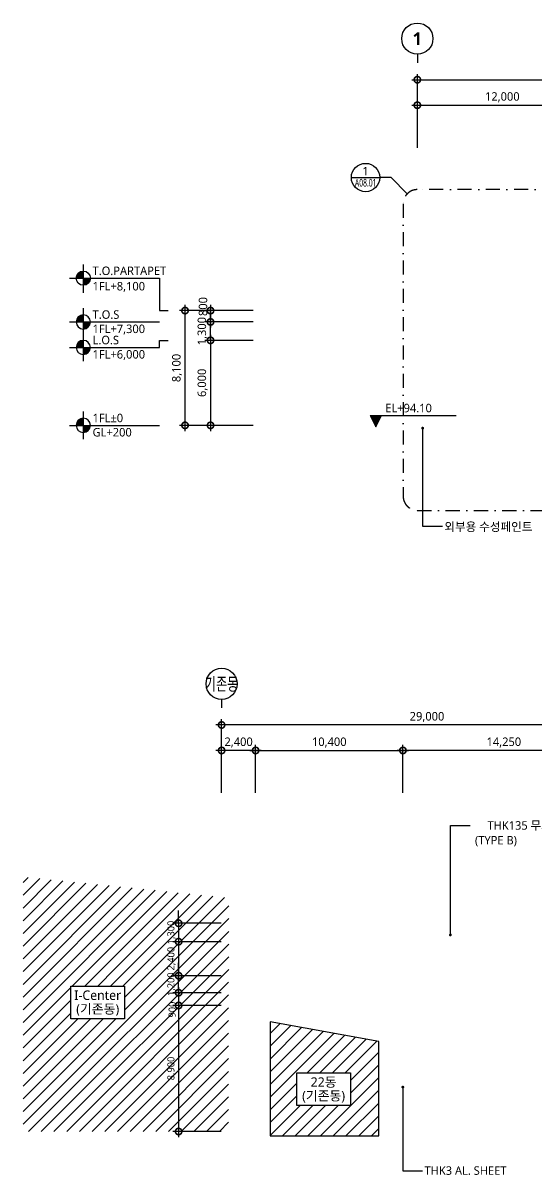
# Model space of a CAD drawing. Header units: millimetres. Extents: x 13413 to 329391, y 5875 to 100395.
# Drawn here: x 13413 to 49695, y 19077 to 100395 of the extents above; entities that cross this region are included whole.
import ezdxf
from ezdxf.enums import TextEntityAlignment as Align

# ---------------------------------------------------------------- set-up
doc = ezdxf.new("R2010")
doc.units = ezdxf.units.MM
doc.header["$LTSCALE"] = 200
doc.linetypes.add('DASHDOT-GAUN', pattern=[10, 5, -2.5, 0, -2.5])
doc.layers.get('DEFPOINTS').update_dxf_attribs({"color": 137})
for name, color, linetype in [('DIM', 7, 'Continuous'), ('DIM-INT', 7, 'Continuous'), ('HAT', 8, 'Continuous'), ('SYM', 6, 'Continuous'), ('SYM-BUB', 3, 'Continuous'), ('SYM-LEAD', 6, 'Continuous'), ('SYM-LEVEL', 7, 'Continuous'), ('TEXT', 3, 'Continuous'), ('XR-ELEV$0$TEXT', 3, 'Continuous')]:
    doc.layers.add(name, color=color, linetype=linetype)
doc.styles.add('$0$스타일1', font='malgun.ttf')
doc.styles.add('XR-ELEV$0$스타일1', font='malgun.ttf')
doc.styles.add('맑은고딕B', font='malgunbd.ttf')
doc.styles.add('스타일1', font='malgun.ttf')
doc.dimstyles.new('CJA', dxfattribs={"dimscale": 300, "dimtxt": 2.7, "dimasz": 1, "dimexe": 2, "dimexo": 3, "dimgap": 1, "dimtad": 1, "dimdec": 0, "dimzin": 1, "dimdsep": 46, "dimlunit": 6, "dimtxsty": '$0$스타일1', "dimblk": 'CJDOT', "dimcen": 0.09, "dimdle": 1, "dimclrd": 256, "dimclre": 256, "dimclrt": 3, "dimadec": 0, "dimazin": 0, "dimtfac": 1, "dimtdec": 0, "dimtix": 1, "dimtmove": 2, "dimatfit": 3, "dimldrblk": 'CJDOT', "dimfxl": 1, "dimtolj": 1, "dimtzin": 1, "dimarcsym": 0})
doc.dimstyles.new('DIM-QD 1', dxfattribs={"dimtxt": 3, "dimasz": 1.5, "dimexe": 1, "dimexo": 0, "dimgap": 1, "dimtad": 1, "dimdec": 3, "dimdsep": 46, "dimlunit": 6, "dimtxsty": '$0$스타일1', "dimblk1": 'ARCHTICK', "dimblk2": 'ARCHTICK', "dimsah": 1, "dimcen": 0, "dimclrd": 256, "dimclre": 256, "dimclrt": 3, "dimazin": 2, "dimtfac": 1, "dimtdec": 3, "dimtix": 1, "dimtmove": 2, "dimatfit": 3, "dimldrblk": 'ARCHTICK', "dimfxl": 1, "dimtolj": 1, "dimtzin": 0, "dimarcsym": 0})

# ---------------------------------------------------------------- blocks, each defined once
blk = doc.blocks.new('_DotSmall')
at = {"color": 0, "linetype": 'ByBlock', "const_width": 0.5}
blk.add_lwpolyline([(-0.0625, 0, 1), (0.0625, 0, 1)], format="xyb", close=True, dxfattribs=at)
blk = doc.blocks.new('*D12')
at = {"layer": 'DEFPOINTS', "color": 0, "transparency": 16777216}
for p in [(112250, 96395), (41250, 90995), (112250, 90995)]:
    blk.add_point(p, dxfattribs=at)
at = {"layer": 'DIM', "color": 7, "lineweight": -2, "transparency": 16777216}
for p, q in [((41250, 91595), (41250, 96795)), ((112250, 91595), (112250, 96795)), ((40850, 96395), (112650, 96395))]:
    blk.add_line(p, q, dxfattribs=at)
at = {"layer": 'DIM', "color": 7, "lineweight": -2, "transparency": 16777216, "xscale": 900, "yscale": 900, "zscale": 900, "rotation": 180}
blk.add_blockref('_DotSmall', (41250, 96395), dxfattribs=at)
at = {"layer": 'DIM', "color": 7, "lineweight": -2, "transparency": 16777216, "xscale": 900, "yscale": 900, "zscale": 900}
blk.add_blockref('_DotSmall', (112250, 96395), dxfattribs=at)
at = {"layer": 'DIM', "color": 3, "transparency": 16777216, "insert": (75750, 96957), "char_height": 600, "attachment_point": 5, "style": '스타일1'}
blk.add_mtext('\\A1;71,000', dxfattribs=at)
blk = doc.blocks.new('CJDOT')
blk.add_line((-2, 0), (2, 0))
at = {"const_width": 0.5}
blk.add_lwpolyline([(-0.25, 0, 1), (0.25, 0, 1)], format="xyb", close=True, dxfattribs=at)
blk = doc.blocks.new('*D13')
at = {"layer": 'DEFPOINTS', "color": 0, "transparency": 16777216}
for p in [(53250, 94595), (41250, 90995), (53250, 90995)]:
    blk.add_point(p, dxfattribs=at)
at = {"layer": 'DIM', "color": 7, "lineweight": -2, "transparency": 16777216}
for p, q in [((40850, 94595), (53650, 94595)), ((41250, 91595), (41250, 94995)), ((53250, 91595), (53250, 94995))]:
    blk.add_line(p, q, dxfattribs=at)
at = {"layer": 'DIM', "color": 7, "lineweight": -2, "transparency": 16777216, "xscale": 900, "yscale": 900, "zscale": 900, "rotation": 180}
blk.add_blockref('_DotSmall', (41250, 94595), dxfattribs=at)
at = {"layer": 'DIM', "color": 7, "lineweight": -2, "transparency": 16777216, "xscale": 900, "yscale": 900, "zscale": 900}
blk.add_blockref('_DotSmall', (53250, 94595), dxfattribs=at)
at = {"layer": 'DIM', "color": 3, "transparency": 16777216, "insert": (47250, 95157), "char_height": 600, "attachment_point": 5, "style": '스타일1'}
blk.add_mtext('\\A1;12,000', dxfattribs=at)
blk = doc.blocks.new('NEW_BUB')
at = {"layer": 'SYM-BUB', "color": 6}
blk.add_line((0, 3), (0, 0), dxfattribs=at)
blk.add_circle((0, 8.5), 5.5, dxfattribs=at)
at = {"layer": 'SYM-BUB', "color": 3, "style": '맑은고딕B'}
blk.add_attdef('X', text='', height=4.5, dxfattribs=at).set_placement((0, 8.5), align=Align.MIDDLE)
blk = doc.blocks.new('LEVEL2')
at = {"layer": 'SYM-LEVEL'}
blk.add_hatch(color=6, dxfattribs=at).paths.add_polyline_path([(2, 4), (-2, 4), (0, 0)])
at = {"layer": 'SYM-LEVEL', "color": 6}
for p, q in [((-2, 4), (6.35, 4)), ((-2, 4), (0, 0)), ((0, 0), (2, 4)), ((5.68, 4), (28.41, 4))]:
    blk.add_line(p, q, dxfattribs=at)
at = {"layer": 'SYM-LEVEL', "color": 3, "style": '스타일1'}
for tag, p in [('1층-바닥마감', (3.37, 5.11)), ('EL-+100', (3.37, 0.07))]:
    blk.add_attdef(tag, p, '', height=3, dxfattribs=at)
blk = doc.blocks.new('_ARCHTICK')
at = {"color": 0, "linetype": 'ByBlock', "const_width": 0.15}
blk.add_lwpolyline([(-0.5, -0.5), (0.5, 0.5)], dxfattribs=at)
blk = doc.blocks.new('*D55')
at = {"layer": 'DEFPOINTS', "color": 0, "transparency": 16777216}
for p in [(27997, 31944), (24397, 31044), (27997, 31044)]:
    blk.add_point(p, dxfattribs=at)
at = {"layer": 'DIM-INT', "color": 7, "lineweight": -2, "transparency": 16777216}
for p, q in [((27397, 31944), (23997, 31944)), ((24397, 32344), (24397, 30644)), ((27397, 31044), (23997, 31044))]:
    blk.add_line(p, q, dxfattribs=at)
at = {"layer": 'DIM-INT', "color": 7, "lineweight": -2, "transparency": 16777216, "xscale": 900, "yscale": 900, "zscale": 900}
for p, rotation in [((24397, 31944), 90), ((24397, 31044), 270)]:
    blk.add_blockref('_DotSmall', p, dxfattribs=dict(at, rotation=rotation))
at = {"layer": 'DIM-INT', "color": 3, "transparency": 16777216, "insert": (23939, 30752), "char_height": 500, "attachment_point": 5, "rotation": 90, "style": '스타일1'}
blk.add_mtext('\\A1;900', dxfattribs=at)
blk = doc.blocks.new('*D56')
at = {"layer": 'DEFPOINTS', "color": 0, "transparency": 16777216}
for p in [(27997, 36844), (24397, 35544), (27997, 35544)]:
    blk.add_point(p, dxfattribs=at)
at = {"layer": 'DIM-INT', "color": 7, "lineweight": -2, "transparency": 16777216}
for p, q in [((24397, 36844), (24397, 37744)), ((27397, 36844), (23997, 36844)), ((24397, 36844), (24397, 35544)), ((27397, 35544), (23997, 35544)), ((24397, 35544), (24397, 34644))]:
    blk.add_line(p, q, dxfattribs=at)
at = {"layer": 'DIM-INT', "color": 7, "lineweight": -2, "transparency": 16777216, "xscale": 900, "yscale": 900, "zscale": 900}
for p, rotation in [((24397, 36844), 270), ((24397, 35544), 90)]:
    blk.add_blockref('_DotSmall', p, dxfattribs=dict(at, rotation=rotation))
at = {"layer": 'DIM-INT', "color": 3, "transparency": 16777216, "insert": (23896, 36194), "char_height": 500, "attachment_point": 5, "rotation": 90, "style": '스타일1'}
blk.add_mtext('\\A1;1,300', dxfattribs=at)
blk = doc.blocks.new('*D57')
at = {"layer": 'DEFPOINTS', "color": 0, "transparency": 16777216}
for p in [(24397, 33144), (27997, 33144), (27997, 31944)]:
    blk.add_point(p, dxfattribs=at)
at = {"layer": 'DIM-INT', "color": 7, "lineweight": -2, "transparency": 16777216}
for p, q in [((24397, 33144), (24397, 34044)), ((27397, 33144), (23997, 33144)), ((24397, 31944), (24397, 33144)), ((27397, 31944), (23997, 31944)), ((24397, 31944), (24397, 31044))]:
    blk.add_line(p, q, dxfattribs=at)
at = {"layer": 'DIM-INT', "color": 7, "lineweight": -2, "transparency": 16777216, "xscale": 900, "yscale": 900, "zscale": 900}
for p, rotation in [((24397, 33144), 270), ((24397, 31944), 90)]:
    blk.add_blockref('_DotSmall', p, dxfattribs=dict(at, rotation=rotation))
at = {"layer": 'DIM-INT', "color": 3, "transparency": 16777216, "insert": (23896, 32544), "char_height": 500, "attachment_point": 5, "rotation": 90, "style": '스타일1'}
blk.add_mtext('\\A1;1,200', dxfattribs=at)
blk = doc.blocks.new('*D58')
at = {"layer": 'DEFPOINTS', "color": 0, "transparency": 16777216}
for p in [(27997, 35544), (24397, 33144), (27997, 33144)]:
    blk.add_point(p, dxfattribs=at)
at = {"layer": 'DIM-INT', "color": 7, "lineweight": -2, "transparency": 16777216}
for p, q in [((24397, 35944), (24397, 32744)), ((27397, 35544), (23997, 35544)), ((27397, 33144), (23997, 33144))]:
    blk.add_line(p, q, dxfattribs=at)
at = {"layer": 'DIM-INT', "color": 7, "lineweight": -2, "transparency": 16777216, "xscale": 900, "yscale": 900, "zscale": 900}
for p, rotation in [((24397, 35544), 90), ((24397, 33144), 270)]:
    blk.add_blockref('_DotSmall', p, dxfattribs=dict(at, rotation=rotation))
at = {"layer": 'DIM-INT', "color": 3, "transparency": 16777216, "insert": (23897, 34344), "char_height": 500, "attachment_point": 5, "rotation": 90, "style": '스타일1'}
blk.add_mtext('\\A1;2,400', dxfattribs=at)
blk = doc.blocks.new('*D59')
at = {"layer": 'DEFPOINTS', "color": 0, "transparency": 16777216}
for p in [(27997, 31044), (24397, 22144), (27997, 22144)]:
    blk.add_point(p, dxfattribs=at)
at = {"layer": 'DIM-INT', "color": 7, "lineweight": -2, "transparency": 16777216}
for p, q in [((27397, 31044), (23997, 31044)), ((24397, 31444), (24397, 21744)), ((27397, 22144), (23997, 22144))]:
    blk.add_line(p, q, dxfattribs=at)
at = {"layer": 'DIM-INT', "color": 7, "lineweight": -2, "transparency": 16777216, "xscale": 900, "yscale": 900, "zscale": 900}
for p, rotation in [((24397, 31044), 90), ((24397, 22144), 270)]:
    blk.add_blockref('_DotSmall', p, dxfattribs=dict(at, rotation=rotation))
at = {"layer": 'DIM-INT', "color": 3, "transparency": 16777216, "insert": (23897, 26594), "char_height": 500, "attachment_point": 5, "rotation": 90, "style": '스타일1'}
blk.add_mtext('\\A1;8,900', dxfattribs=at)
blk = doc.blocks.new('*D60')
at = {"layer": 'DEFPOINTS', "color": 0, "transparency": 16777216}
for p in [(27432, 50844), (27432, 45444), (56432, 45444)]:
    blk.add_point(p, dxfattribs=at)
at = {"layer": 'DIM', "color": 7, "lineweight": -2, "transparency": 16777216}
for p, q in [((27432, 46044), (27432, 51244)), ((56432, 46044), (56432, 51244)), ((56832, 50844), (27032, 50844))]:
    blk.add_line(p, q, dxfattribs=at)
at = {"layer": 'DIM', "color": 7, "lineweight": -2, "transparency": 16777216, "xscale": 900, "yscale": 900, "zscale": 900, "rotation": 180}
blk.add_blockref('_DotSmall', (27432, 50844), dxfattribs=at)
at = {"layer": 'DIM', "color": 7, "lineweight": -2, "transparency": 16777216, "xscale": 900, "yscale": 900, "zscale": 900}
blk.add_blockref('_DotSmall', (56432, 50844), dxfattribs=at)
at = {"layer": 'DIM', "color": 3, "transparency": 16777216, "insert": (41932, 51404), "char_height": 600, "attachment_point": 5, "style": '$0$스타일1'}
blk.add_mtext('\\A1;29,000', dxfattribs=at)
blk = doc.blocks.new('*D62')
at = {"layer": 'DEFPOINTS', "color": 0, "transparency": 16777216}
for p in [(40232, 49044), (40232, 45444), (54482, 45444)]:
    blk.add_point(p, dxfattribs=at)
at = {"layer": 'DIM', "color": 7, "lineweight": -2, "transparency": 16777216}
for p, q in [((54882, 49044), (39832, 49044)), ((40232, 46044), (40232, 49444)), ((54482, 46044), (54482, 49444))]:
    blk.add_line(p, q, dxfattribs=at)
at = {"layer": 'DIM', "color": 7, "lineweight": -2, "transparency": 16777216, "xscale": 900, "yscale": 900, "zscale": 900, "rotation": 180}
blk.add_blockref('_DotSmall', (40232, 49044), dxfattribs=at)
at = {"layer": 'DIM', "color": 7, "lineweight": -2, "transparency": 16777216, "xscale": 900, "yscale": 900, "zscale": 900}
blk.add_blockref('_DotSmall', (54482, 49044), dxfattribs=at)
at = {"layer": 'DIM', "color": 3, "transparency": 16777216, "insert": (47357, 49606), "char_height": 600, "attachment_point": 5, "style": '$0$스타일1'}
blk.add_mtext('\\A1;14,250', dxfattribs=at)
blk = doc.blocks.new('*D63')
at = {"layer": 'DEFPOINTS', "color": 0, "transparency": 16777216}
for p in [(40232, 49044), (29832, 45444), (40232, 45444)]:
    blk.add_point(p, dxfattribs=at)
at = {"layer": 'DIM', "color": 7, "lineweight": -2, "transparency": 16777216}
for p, q in [((29432, 49044), (40632, 49044)), ((29832, 46044), (29832, 49444)), ((40232, 46044), (40232, 49444))]:
    blk.add_line(p, q, dxfattribs=at)
at = {"layer": 'DIM', "color": 7, "lineweight": -2, "transparency": 16777216, "xscale": 900, "yscale": 900, "zscale": 900, "rotation": 180}
blk.add_blockref('_DotSmall', (29832, 49044), dxfattribs=at)
at = {"layer": 'DIM', "color": 7, "lineweight": -2, "transparency": 16777216, "xscale": 900, "yscale": 900, "zscale": 900}
blk.add_blockref('_DotSmall', (40232, 49044), dxfattribs=at)
at = {"layer": 'DIM', "color": 3, "transparency": 16777216, "insert": (35032, 49606), "char_height": 600, "attachment_point": 5, "style": '$0$스타일1'}
blk.add_mtext('\\A1;10,400', dxfattribs=at)
blk = doc.blocks.new('*D64')
at = {"layer": 'DEFPOINTS', "color": 0, "transparency": 16777216}
for p in [(27432, 49044), (27432, 45444), (29832, 45444)]:
    blk.add_point(p, dxfattribs=at)
at = {"layer": 'DIM', "color": 7, "lineweight": -2, "transparency": 16777216}
for p, q in [((30232, 49044), (27032, 49044)), ((27432, 46044), (27432, 49444)), ((29832, 46044), (29832, 49444))]:
    blk.add_line(p, q, dxfattribs=at)
at = {"layer": 'DIM', "color": 7, "lineweight": -2, "transparency": 16777216, "xscale": 900, "yscale": 900, "zscale": 900, "rotation": 180}
blk.add_blockref('_DotSmall', (27432, 49044), dxfattribs=at)
at = {"layer": 'DIM', "color": 7, "lineweight": -2, "transparency": 16777216, "xscale": 900, "yscale": 900, "zscale": 900}
blk.add_blockref('_DotSmall', (29832, 49044), dxfattribs=at)
at = {"layer": 'DIM', "color": 3, "transparency": 16777216, "insert": (28632, 49604), "char_height": 600, "attachment_point": 5, "style": '$0$스타일1'}
blk.add_mtext('\\A1;2,400', dxfattribs=at)
blk = doc.blocks.new('DET1')
at = {"layer": 'SYM', "color": 6}
blk.add_line((0, 0), (10, 0), dxfattribs=at)
blk.add_circle((5, 0), 5, dxfattribs=at)
at = {"layer": 'SYM', "color": 3, "style": '스타일1'}
blk.add_attdef('1', text='', height=3, dxfattribs=at).set_placement((5, 2.25), align=Align.MIDDLE)
at = {"layer": 'SYM', "color": 3, "style": '스타일1', "width": 0.84071}
blk.add_attdef('A2.01', text='', height=2.7, dxfattribs=at).set_placement((1.24, -3.19), (9.23, -3.19), align=Align.FIT)
blk = doc.blocks.new('*D69')
at = {"layer": 'DEFPOINTS', "color": 0, "transparency": 16777216}
for p in [(24850, 80095), (30250, 80095), (30250, 71995)]:
    blk.add_point(p, dxfattribs=at)
at = {"layer": 'DIM', "color": 7, "lineweight": -2, "transparency": 16777216}
for p, q in [((29650, 80095), (24450, 80095)), ((24850, 71595), (24850, 80495)), ((29650, 71995), (24450, 71995))]:
    blk.add_line(p, q, dxfattribs=at)
at = {"layer": 'DIM', "color": 7, "lineweight": -2, "transparency": 16777216, "xscale": 900, "yscale": 900, "zscale": 900}
for p, rotation in [((24850, 80095), 90), ((24850, 71995), 270)]:
    blk.add_blockref('_DotSmall', p, dxfattribs=dict(at, rotation=rotation))
at = {"layer": 'DIM', "color": 3, "transparency": 16777216, "insert": (24288, 76045), "char_height": 600, "attachment_point": 5, "rotation": 90, "style": '$0$스타일1'}
blk.add_mtext('\\A1;8,100', dxfattribs=at)
blk = doc.blocks.new('*D70')
at = {"layer": 'DEFPOINTS', "color": 0, "transparency": 16777216}
for p in [(30250, 77995), (26650, 71995), (30250, 71995)]:
    blk.add_point(p, dxfattribs=at)
at = {"layer": 'DIM', "color": 7, "lineweight": -2, "transparency": 16777216}
for p, q in [((26650, 78395), (26650, 71595)), ((29650, 77995), (26250, 77995)), ((29650, 71995), (26250, 71995))]:
    blk.add_line(p, q, dxfattribs=at)
at = {"layer": 'DIM', "color": 7, "lineweight": -2, "transparency": 16777216, "xscale": 900, "yscale": 900, "zscale": 900}
for p, rotation in [((26650, 77995), 90), ((26650, 71995), 270)]:
    blk.add_blockref('_DotSmall', p, dxfattribs=dict(at, rotation=rotation))
at = {"layer": 'DIM', "color": 3, "transparency": 16777216, "insert": (26090, 74995), "char_height": 600, "attachment_point": 5, "rotation": 90, "style": '$0$스타일1'}
blk.add_mtext('\\A1;6,000', dxfattribs=at)
blk = doc.blocks.new('*D71')
at = {"layer": 'DEFPOINTS', "color": 0, "transparency": 16777216}
for p in [(30250, 80095), (26650, 79295), (30250, 79295)]:
    blk.add_point(p, dxfattribs=at)
at = {"layer": 'DIM', "color": 7, "lineweight": -2, "transparency": 16777216}
for p, q in [((29650, 80095), (26250, 80095)), ((26650, 80495), (26650, 78895)), ((29650, 79295), (26250, 79295))]:
    blk.add_line(p, q, dxfattribs=at)
at = {"layer": 'DIM', "color": 7, "lineweight": -2, "transparency": 16777216, "xscale": 900, "yscale": 900, "zscale": 900}
for p, rotation in [((26650, 80095), 90), ((26650, 79295), 270)]:
    blk.add_blockref('_DotSmall', p, dxfattribs=dict(at, rotation=rotation))
at = {"layer": 'DIM', "color": 3, "transparency": 16777216, "insert": (26120, 80381), "char_height": 600, "attachment_point": 5, "rotation": 90, "style": '$0$스타일1'}
blk.add_mtext('\\A1;800', dxfattribs=at)
blk = doc.blocks.new('LEVEL1')
at = {"layer": 'SYM-LEVEL'}
h = blk.add_hatch(color=6, dxfattribs=at)
edge = h.paths.add_edge_path()
edge.add_ellipse((4.87, 0), major_axis=(1.77, 1.77), ratio=1, start_angle=405, end_angle=495)
edge.add_line((2.37, 0), (4.87, 0))
edge.add_line((4.87, 0), (4.87, 2.5))
edge = h.paths.add_edge_path()
edge.add_ellipse((4.87, 0), major_axis=(1.77, 1.77), ratio=1, start_angle=225, end_angle=315)
edge.add_line((7.37, 0), (4.87, 0))
edge.add_line((4.87, 0), (4.87, -2.5))
at = {"layer": 'SYM-LEVEL', "color": 6}
for p, q in [((4.87, 4.87), (4.87, -4.87)), ((0, 0), (9.74, 0)), ((9.07, 0), (31.8, 0))]:
    blk.add_line(p, q, dxfattribs=at)
blk.add_ellipse((4.87, 0), major_axis=(1.77, 1.77), ratio=1, start_param=5.497787, end_param=11.780972, dxfattribs=at)
at = {"layer": 'SYM-LEVEL', "color": 3, "style": '스타일1'}
for tag, p in [('1층-바닥마감', (8.16, 1.11)), ('EL-+100', (8.16, -3.93))]:
    blk.add_attdef(tag, p, '', height=3, dxfattribs=at)
blk = doc.blocks.new('*D72')
at = {"layer": 'DEFPOINTS', "color": 0, "transparency": 16777216}
for p in [(26650, 79295), (30250, 79295), (30250, 77995)]:
    blk.add_point(p, dxfattribs=at)
at = {"layer": 'DIM', "color": 7, "lineweight": -2, "transparency": 16777216}
for p, q in [((26650, 79295), (26650, 80195)), ((29650, 79295), (26250, 79295)), ((26650, 77995), (26650, 79295)), ((29650, 77995), (26250, 77995)), ((26650, 77995), (26650, 77095))]:
    blk.add_line(p, q, dxfattribs=at)
at = {"layer": 'DIM', "color": 7, "lineweight": -2, "transparency": 16777216, "xscale": 900, "yscale": 900, "zscale": 900}
for p, rotation in [((26650, 79295), 270), ((26650, 77995), 90)]:
    blk.add_blockref('_DotSmall', p, dxfattribs=dict(at, rotation=rotation))
at = {"layer": 'DIM', "color": 3, "transparency": 16777216, "insert": (26088, 78645), "char_height": 600, "attachment_point": 5, "rotation": 90, "style": '$0$스타일1'}
blk.add_mtext('\\A1;1,300', dxfattribs=at)

msp = doc.modelspace()

# ---------------------------------------------------------------- hatches: boundary and pattern name
at = {"layer": 'HAT'}
h = msp.add_hatch(dxfattribs=at)
h.set_pattern_fill('ANSI31', color=256, scale=200)
h.set_pattern_definition([(45, (9e-11, 118800), (-449.013, 449.013), [])])
h.paths.add_polyline_path([(27932.3, 38643.6), (13412.8, 40119.4), (13412.8, 22143.6), (27925.2, 22143.6)])
h = msp.add_hatch(dxfattribs=at)
h.set_pattern_fill('ANSI31', color=256, scale=200)
h.paths.add_polyline_path([(38524.9, 28501.2), (30853.7, 29891.3), (30853.7, 21843.6), (38524.9, 21843.6)])
at = {"layer": 'SYM-LEVEL'}
h = msp.add_hatch(color=6, dxfattribs=at)
edge = h.paths.add_edge_path()
edge.add_ellipse((17663.9, 82383.1), major_axis=(353.6, 353.6), ratio=1, start_angle=405, end_angle=495)
edge.add_line((17163.9, 82383.1), (17663.9, 82383.1))
edge.add_line((17663.9, 82383.1), (17663.9, 82883.1))
edge = h.paths.add_edge_path()
edge.add_ellipse((17663.9, 82383.1), major_axis=(353.6, 353.6), ratio=1, start_angle=225, end_angle=315)
edge.add_line((18163.9, 82383.1), (17663.9, 82383.1))
edge.add_line((17663.9, 82383.1), (17663.9, 81883.1))

# ---------------------------------------------------------------- linework, layer by layer
at = {"layer": 'SYM', "color": 6}
msp.add_lwpolyline([(40539.7, 88343.4), (39393.2, 89490.3), (38593.2, 89490.3)], dxfattribs=at)
at = {"layer": 'SYM', "color": 3, "linetype": 'DASHDOT-GAUN'}
msp.add_lwpolyline([(41246.8, 65994.9), (53080.2, 65994.9, 0.4142136), (54080.2, 66994.9), (54080.2, 87636.3, 0.4142136), (53080.2, 88636.3), (41246.8, 88636.3, 0.4142136), (40246.8, 87636.3), (40246.8, 66994.9, 0.4142136)], format="xyb", close=True, dxfattribs=at)
at = {"layer": 'SYM-LEVEL', "color": 6}
for p, q in [((17663.9, 83357.3), (17663.9, 81359)), ((16689.8, 82383.1), (18638.1, 82383.1))]:
    msp.add_line(p, q, dxfattribs=at)
for points in [[(18503.9, 82383.1), (23050, 82383.1), (23050, 80094.9), (23650, 80094.9)], [(23050, 77494.9), (23050, 77994.9), (23650, 77994.9)]]:
    msp.add_lwpolyline(points, dxfattribs=at)
msp.add_ellipse((17663.9, 82383.1), major_axis=(353.6, 353.6), ratio=1, start_param=5.497787143782105, end_param=11.78097245096169, dxfattribs=at)

# ---------------------------------------------------------------- block references
ref = msp.add_blockref('DET1', (36593.2, 89490.3), dxfattribs=dict(xscale=200.0000000000001, yscale=200.0000000000001, zscale=200.0000000000001))
ref.add_attrib('A2.01', 'A08.01', dxfattribs={"layer": 'SYM', "color": 3, "height": 540, "style": '스타일1', "width": 0.658498}).set_placement((36842.1, 88852.3), (38365.9, 88852.3), align=Align.FIT)
ref.add_attrib('1', '1', dxfattribs={"layer": 'SYM', "color": 3, "height": 600, "style": '스타일1'}).set_placement((37593.2, 89940.3), align=Align.MIDDLE)
at = {"layer": 'SYM-BUB', "xscale": 200.0000000000001, "yscale": 200.0000000000001, "zscale": 200.0000000000001}
msp.add_blockref('NEW_BUB', (41250, 97594.9), dxfattribs=at).add_auto_attribs({'X': '1'})
at = {"layer": 'SYM-BUB'}
ref = msp.add_blockref('NEW_BUB', (27432.3, 52043.6), dxfattribs=dict(at, xscale=200.0000000000001, yscale=200.0000000000001, zscale=200.0000000000001))
ref.add_attrib('X', '기존동', dxfattribs={"color": 3, "height": 900, "style": '맑은고딕B', "width": 0.7}).set_placement((27432.3, 53743.6), align=Align.MIDDLE)
at = {"layer": 'SYM-LEVEL', "xscale": 200.000000000167, "yscale": 200.000000000167, "zscale": 200.000000000167}
for p, values in [((16689.8, 79294.9), {'EL-+100': '1FL+7,300', '1층-바닥마감': 'T.O.S'}), ((16689.8, 77494.9), {'EL-+100': '1FL+6,000', '1층-바닥마감': 'L.O.S'}), ((16689.8, 71994.9), {'EL-+100': 'GL+200', '1층-바닥마감': '1FL±0'})]:
    msp.add_blockref('LEVEL1', p, dxfattribs=at).add_auto_attribs(values)
at = {"layer": 'SYM-LEVEL'}
ref = msp.add_blockref('LEVEL2', (38314.6, 71894.9), dxfattribs=dict(at, xscale=200.000000000167, yscale=200.000000000167, zscale=200.000000000167))
ref.add_attrib('1층-바닥마감', 'EL+94.10', (38988.8, 72916), dxfattribs={"color": 3, "height": 600, "style": '스타일1'})

# ---------------------------------------------------------------- texts
at = {"layer": 'SYM-LEVEL', "color": 3, "style": '스타일1'}
for tag, p, s in [('T.O.PARTAPET', (18321.2, 82604.2), '1층 바닥마감'), ('1FL+8,100', (18321.2, 81517.5), 'EL +100')]:
    msp.add_attdef(tag, p, s, height=600, dxfattribs=at)
at = {"layer": 'XR-ELEV$0$TEXT', "color": 3, "style": 'XR-ELEV$0$스타일1'}
for s, p in [('외부용 수성페인트', (43153.7, 64531.6)), ('THK3 AL. SHEET', (41758.9, 19088.9))]:
    msp.add_text(s, height=600, dxfattribs=at).set_placement(p)
for s, p in [('THK135 무코킹메탈판넬(불연)', (56489.5, 43451.3, 1)), ('(TYPE B)', (48283.7, 42407.5, 1))]:
    msp.add_text(s, height=600, rotation=360, dxfattribs=at).set_placement(p, align=Align.RIGHT)

# ---------------------------------------------------------------- dimensions: what is measured, and where the dimension line sits
at = {"layer": 'DIM'}
for base, p1, p2, angle, override, picture, middle in [((112250, 96394.9), (41250, 90994.9), (112250, 90994.9), 180, {"dimscale": 200, "dimtxt": 3, "dimasz": 4.5, "dimtxsty": '스타일1', "dimblk1": 'DotSmall', "dimblk2": 'DotSmall', "dimsah": 1, "dimdle": 2, "dimclrd": 7, "dimclre": 7}, '*D12', (75750, 96956.9)), ((26650, 79294.9), (30250, 80094.9), (30250, 79294.9), 270, {"dimscale": 200, "dimtxt": 3, "dimasz": 4.5, "dimblk1": 'DotSmall', "dimblk2": 'DotSmall', "dimsah": 1, "dimdle": 2, "dimclrd": 7, "dimclre": 7}, '*D71', (26120, 80381.3))]:
    dim = msp.add_linear_dim(base=base, p1=p1, p2=p2, angle=angle, dimstyle='CJA', override=override, dxfattribs=at)
    dim.commit()
    dim.dimension.update_dxf_attribs({"geometry": picture, "text_midpoint": middle, "dimtype": 160})
for base, p1, p2, angle, override, picture, middle in [((53250, 94594.9), (41250, 90994.9), (53250, 90994.9), 180, {"dimscale": 200, "dimtxt": 3, "dimasz": 4.5, "dimtxsty": '스타일1', "dimblk1": 'DotSmall', "dimblk2": 'DotSmall', "dimsah": 1, "dimdle": 2, "dimclrd": 7, "dimclre": 7}, '*D13', (47250, 95156.9)), ((24850, 80094.9), (30250, 71994.9), (30250, 80094.9), 270, {"dimscale": 200, "dimtxt": 3, "dimasz": 4.5, "dimblk1": 'DotSmall', "dimblk2": 'DotSmall', "dimsah": 1, "dimdle": 2, "dimclrd": 7, "dimclre": 7}, '*D69', (24288, 76044.9)), ((26650, 79294.9), (30250, 77994.9), (30250, 79294.9), 90, {"dimscale": 200, "dimtxt": 3, "dimasz": 4.5, "dimblk1": 'DotSmall', "dimblk2": 'DotSmall', "dimsah": 1, "dimdle": 2, "dimclrd": 7, "dimclre": 7}, '*D72', (26088, 78644.9)), ((26650, 71994.9), (30250, 77994.9), (30250, 71994.9), 270, {"dimscale": 200, "dimtxt": 3, "dimasz": 4.5, "dimblk1": 'DotSmall', "dimblk2": 'DotSmall', "dimsah": 1, "dimdle": 2, "dimclrd": 7, "dimclre": 7}, '*D70', (26089.7, 74994.9)), ((27432.3, 50843.6), (56432.3, 45443.6), (27432.3, 45443.6), 0, {"dimscale": 200, "dimtxt": 3, "dimasz": 4.5, "dimblk1": 'DotSmall', "dimblk2": 'DotSmall', "dimsah": 1, "dimdle": 2, "dimclrd": 7, "dimclre": 7}, '*D60', (41932.3, 51404)), ((27432.3, 49043.6), (29832.3, 45443.6), (27432.3, 45443.6), 180, {"dimscale": 200, "dimtxt": 3, "dimasz": 4.5, "dimblk1": 'DotSmall', "dimblk2": 'DotSmall', "dimsah": 1, "dimdle": 2, "dimclrd": 7, "dimclre": 7}, '*D64', (28632.3, 49604)), ((40232.3, 49043.6), (29832.3, 45443.6), (40232.3, 45443.6), 0, {"dimscale": 200, "dimtxt": 3, "dimasz": 4.5, "dimblk1": 'DotSmall', "dimblk2": 'DotSmall', "dimsah": 1, "dimdle": 2, "dimclrd": 7, "dimclre": 7}, '*D63', (35032.3, 49605.6)), ((40232.3, 49043.6), (54482.3, 45443.6), (40232.3, 45443.6), 180, {"dimscale": 200, "dimtxt": 3, "dimasz": 4.5, "dimblk1": 'DotSmall', "dimblk2": 'DotSmall', "dimsah": 1, "dimdle": 2, "dimclrd": 7, "dimclre": 7}, '*D62', (47357.3, 49605.6))]:
    dim = msp.add_linear_dim(base=base, p1=p1, p2=p2, angle=angle, dimstyle='CJA', override=override, dxfattribs=at)
    dim.commit()
    dim.dimension.update_dxf_attribs({"geometry": picture, "text_midpoint": middle})
at = {"layer": 'DIM-INT'}
for base, p1, p2, angle, picture, middle in [((24397.3, 35543.6), (27997.3, 36843.6), (27997.3, 35543.6), 270, '*D56', (23895.6, 36193.6)), ((24397.3, 33143.6), (27997.3, 35543.6), (27997.3, 33143.6), 270, '*D58', (23897, 34343.6)), ((24397.3, 33143.6), (27997.3, 31943.6), (27997.3, 33143.6), 90, '*D57', (23895.6, 32543.6)), ((24397.3, 22143.6), (27997.3, 31043.6), (27997.3, 22143.6), 270, '*D59', (23897, 26593.6))]:
    dim = msp.add_linear_dim(base=base, p1=p1, p2=p2, angle=angle, dimstyle='CJA', override={"dimscale": 200, "dimtxt": 2.5, "dimasz": 4.5, "dimtxsty": '스타일1', "dimblk1": 'DotSmall', "dimblk2": 'DotSmall', "dimsah": 1, "dimdle": 2, "dimclrd": 7, "dimclre": 7}, dxfattribs=at)
    dim.commit()
    dim.dimension.update_dxf_attribs({"geometry": picture, "text_midpoint": middle})
dim = msp.add_linear_dim(base=(24397.3, 31043.6), p1=(27997.3, 31943.6), p2=(27997.3, 31043.6), angle=270, dimstyle='CJA', override={"dimscale": 200, "dimtxt": 2.5, "dimasz": 4.5, "dimtxsty": '스타일1', "dimblk1": 'DotSmall', "dimblk2": 'DotSmall', "dimsah": 1, "dimdle": 2, "dimclrd": 7, "dimclre": 7}, dxfattribs=at)
dim.commit()
dim.dimension.update_dxf_attribs({"geometry": '*D55', "text_midpoint": (23938.9, 30751.6), "dimtype": 160})

# ---------------------------------------------------------------- leaders
at = {"layer": 'SYM-LEAD'}
for points in [[(41621, 71795.4), (41621, 64868), (43021, 64868)], [(43582.3, 36019.6, 1), (43582.3, 43754.4, 1), (44982.3, 43754.4, 1)], [(40226.2, 25279.4, 1), (40226.2, 19362.6, 1), (41626.2, 19362.6, 1)]]:
    msp.add_leader(points, dimstyle='DIM-QD 1', override={"dimscale": 100, "dimasz": 2, "dimtad": 0, "dimclrd": 6, "dimldrblk": 'DOT'}, dxfattribs=at)

# ---------------------------------------------------------------- next in the draw order: wipeouts: each hides what was drawn before it
for points in [[(16784.4, 32413.2), (16784.4, 30101.9), (20586.7, 30101.9), (20586.7, 32413.2)], [(32732.4, 26284.6), (32732.4, 23973.3), (36534.7, 23973.3), (36534.7, 26284.6)]]:
    msp.add_wipeout(points)

# ---------------------------------------------------------------- next in the draw order: linework, layer by layer
for points in [[(16784.4, 32413.2), (20586.7, 32413.2), (20586.7, 30101.9), (16784.4, 30101.9)], [(38524.9, 28501.2), (30853.7, 29891.3), (30853.7, 21843.6), (38524.9, 21843.6), (38524.9, 28501.2)], [(32732.4, 26284.6), (36534.7, 26284.6), (36534.7, 23973.3), (32732.4, 23973.3)]]:
    msp.add_lwpolyline(points, close=True)

# ---------------------------------------------------------------- next in the draw order: texts
at = {"layer": 'TEXT', "style": '스타일1'}
for s, p in [('I-Center', (18684.3, 31766.1)), ('(기존동)', (18684.3, 30795.2)), ('22동', (34632.2, 25637.5)), ('(기존동)', (34632.2, 24666.6))]:
    msp.add_text(s, height=666.67, dxfattribs=at).set_placement(p, align=Align.MIDDLE_CENTER)

doc.saveas('drawing.dxf')
